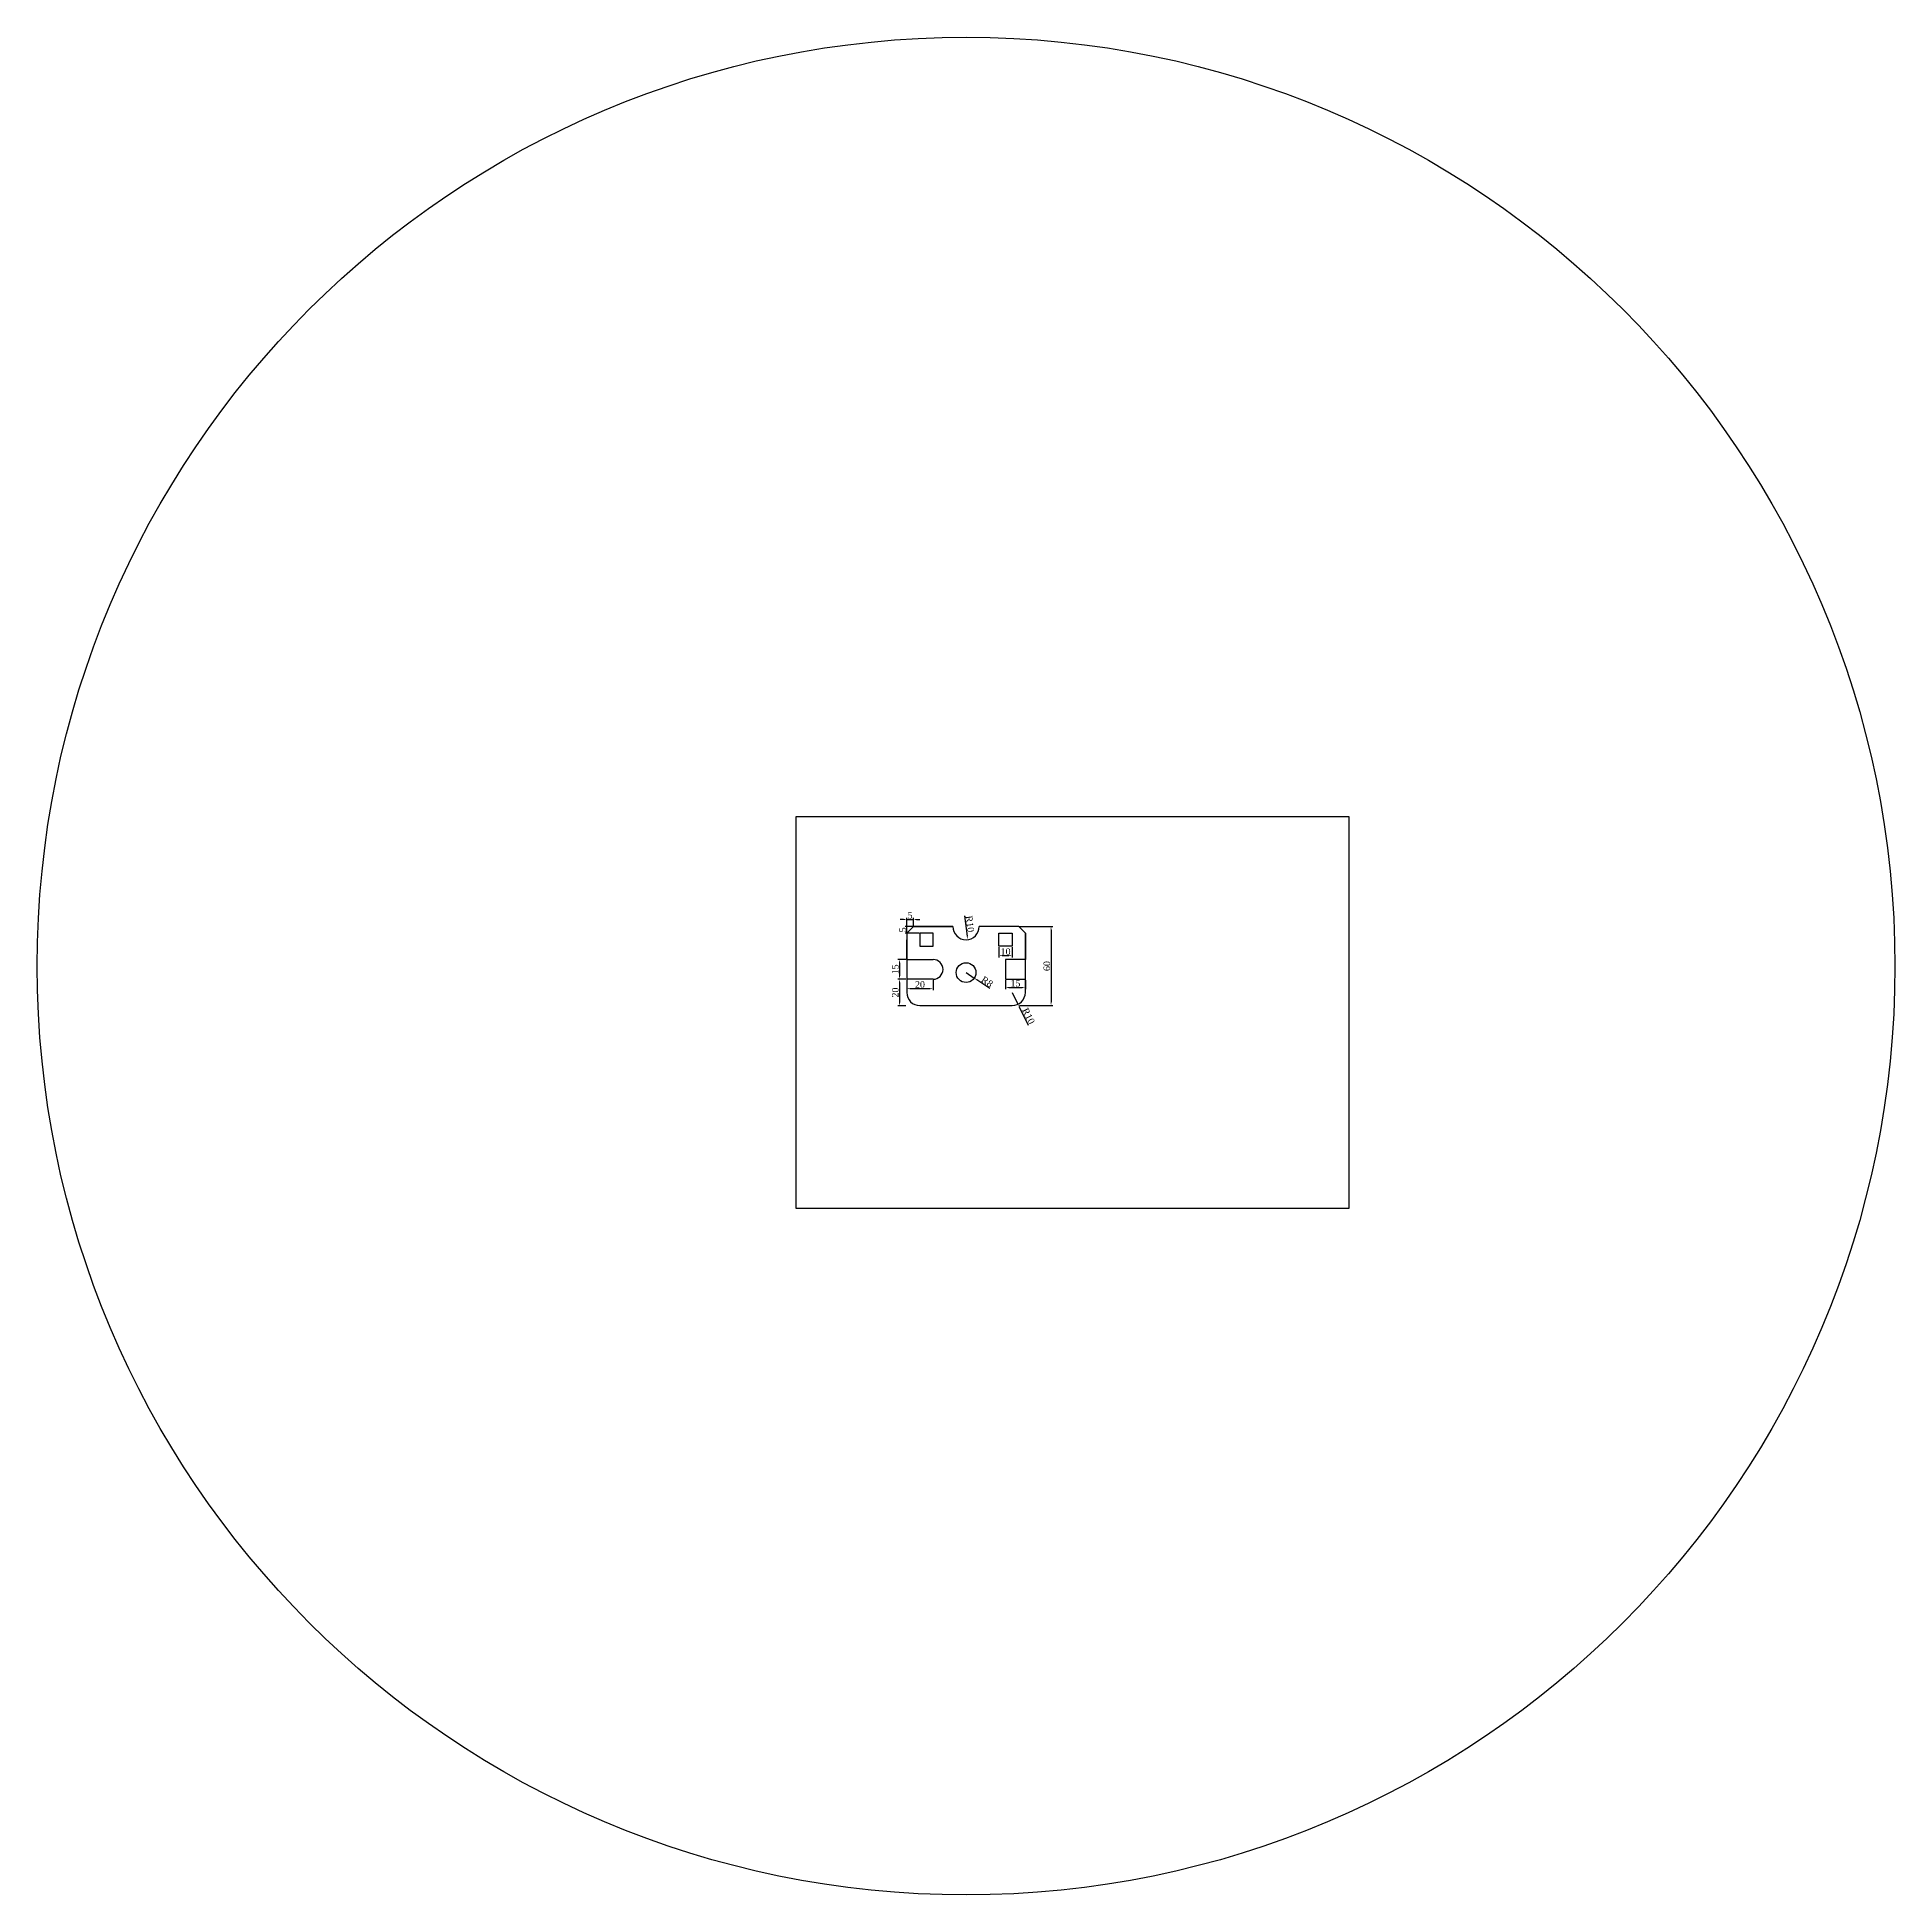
# Model space of a CAD drawing. Header units: millimetres. Extents: x -576 to 834, y -521 to 889.
import ezdxf

# ---------------------------------------------------------------- set-up
doc = ezdxf.new("R2010")
doc.units = ezdxf.units.MM
doc.styles.get("Standard").update_dxf_attribs({"font": 'times.ttf', "height": 5})
doc.dimstyles.new('ISO-25', dxfattribs={"dimtxt": 5, "dimasz": 2.5, "dimexe": 1.25, "dimexo": 0.625, "dimtad": 1, "dimdec": 0, "dimtxsty": 'Standard', "dimcen": 2.5, "dimadec": 0, "dimazin": 0, "dimtfac": 1, "dimtdec": 0, "dimtmove": 0, "dimatfit": 3, "dimfxl": 1, "dimarcsym": 0})

# ---------------------------------------------------------------- blocks, each defined once
blk = doc.blocks.new('*D3')
at = {"color": 0, "lineweight": -2, "transparency": 16777216}
for p, q in [((169.9, 213.7), (195.1, 213.7)), ((193.8, 211.2), (193.8, 156.2)), ((169.9, 153.7), (195.1, 153.7))]:
    blk.add_line(p, q, dxfattribs=at)
at = {"color": 0, "transparency": 16777216}
for points in [[(193.4, 211.2), (194.2, 211.2), (193.8, 213.7)], [(193.4, 156.2), (194.2, 156.2), (193.8, 153.7)]]:
    blk.add_solid(points, dxfattribs=at)
at = {"layer": 'Defpoints', "color": 0, "transparency": 16777216}
for p in [(169.3, 213.7), (169.3, 153.7), (193.8, 153.7)]:
    blk.add_point(p, dxfattribs=at)
at = {"color": 0, "transparency": 16777216, "insert": (190.6, 183.7), "char_height": 5, "attachment_point": 5, "rotation": 90}
blk.add_mtext('60', dxfattribs=at)
blk = doc.blocks.new('*D4')
at = {"color": 0, "lineweight": -2, "transparency": 16777216}
for p, q in [((83.6, 188.7), (77.5, 188.7)), ((78.7, 186.2), (78.7, 176.2)), ((83.6, 173.7), (77.5, 173.7))]:
    blk.add_line(p, q, dxfattribs=at)
at = {"color": 0, "transparency": 16777216}
for points in [[(78.3, 186.2), (79.2, 186.2), (78.7, 188.7)], [(78.3, 176.2), (79.2, 176.2), (78.7, 173.7)]]:
    blk.add_solid(points, dxfattribs=at)
at = {"layer": 'Defpoints', "color": 0, "transparency": 16777216}
for p in [(84.3, 188.7), (78.7, 173.7), (84.3, 173.7)]:
    blk.add_point(p, dxfattribs=at)
at = {"color": 0, "transparency": 16777216, "insert": (75.6, 181.2), "char_height": 5, "attachment_point": 5, "rotation": 90}
blk.add_mtext('15', dxfattribs=at)
blk = doc.blocks.new('*D5')
at = {"color": 0, "lineweight": -2, "transparency": 16777216}
for p, q in [((84.3, 173.1), (84.3, 165.3)), ((104.3, 173.1), (104.3, 165.3)), ((101.8, 166.5), (86.8, 166.5))]:
    blk.add_line(p, q, dxfattribs=at)
at = {"color": 0, "transparency": 16777216}
for points in [[(86.8, 166.9), (86.8, 166.1), (84.3, 166.5)], [(101.8, 166.9), (101.8, 166.1), (104.3, 166.5)]]:
    blk.add_solid(points, dxfattribs=at)
at = {"layer": 'Defpoints', "color": 0, "transparency": 16777216}
for p in [(84.3, 173.7), (104.3, 173.7), (84.3, 166.5)]:
    blk.add_point(p, dxfattribs=at)
at = {"color": 0, "transparency": 16777216, "insert": (94.3, 169.7), "char_height": 5, "attachment_point": 5}
blk.add_mtext('20', dxfattribs=at)
blk = doc.blocks.new('*D6')
at = {"color": 0, "lineweight": -2, "transparency": 16777216}
for p, q in [((83.6, 173.7), (77.5, 173.7)), ((78.7, 171.2), (78.7, 156)), ((83.6, 153.5), (77.5, 153.5))]:
    blk.add_line(p, q, dxfattribs=at)
at = {"color": 0, "transparency": 16777216}
for points in [[(78.3, 171.2), (79.2, 171.2), (78.7, 173.7)], [(78.3, 156), (79.2, 156), (78.7, 153.5)]]:
    blk.add_solid(points, dxfattribs=at)
at = {"layer": 'Defpoints', "color": 0, "transparency": 16777216}
for p in [(84.3, 173.7), (78.7, 153.5), (84.3, 153.5)]:
    blk.add_point(p, dxfattribs=at)
at = {"color": 0, "transparency": 16777216, "insert": (75.6, 163.6), "char_height": 5, "attachment_point": 5, "rotation": 90}
blk.add_mtext('20', dxfattribs=at)
blk = doc.blocks.new('*D7')
at = {"color": 0, "lineweight": -2, "transparency": 16777216}
for p, q in [((129.3, 178.7), (135.5, 174.6)), ((147.4, 166.6), (137.6, 173.2))]:
    blk.add_line(p, q, dxfattribs=at)
at = {"color": 0, "transparency": 16777216}
blk.add_solid([(137.8, 173.5), (137.3, 172.8), (135.5, 174.6)], dxfattribs=at)
at = {"layer": 'Defpoints', "color": 0, "transparency": 16777216}
for p in [(129.3, 178.7), (135.5, 174.6)]:
    blk.add_point(p, dxfattribs=at)
at = {"color": 0, "transparency": 16777216, "insert": (145.3, 171.8), "char_height": 5, "attachment_point": 5, "rotation": 326.0503}
blk.add_mtext('R8', dxfattribs=at)
blk = doc.blocks.new('*D8')
at = {"color": 0, "lineweight": -2, "transparency": 16777216}
for p, q in [((154.3, 198.1), (154.3, 190.3)), ((164.3, 198.1), (164.3, 190.3)), ((156.8, 191.6), (161.8, 191.6))]:
    blk.add_line(p, q, dxfattribs=at)
at = {"color": 0, "transparency": 16777216}
for points in [[(156.8, 192), (156.8, 191.2), (154.3, 191.6)], [(161.8, 192), (161.8, 191.2), (164.3, 191.6)]]:
    blk.add_solid(points, dxfattribs=at)
at = {"layer": 'Defpoints', "color": 0, "transparency": 16777216}
for p in [(154.3, 198.7), (164.3, 198.7), (164.3, 191.6)]:
    blk.add_point(p, dxfattribs=at)
at = {"color": 0, "transparency": 16777216, "insert": (159.3, 194.7), "char_height": 5, "attachment_point": 5}
blk.add_mtext('10', dxfattribs=at)
blk = doc.blocks.new('*D9')
at = {"color": 0, "lineweight": -2, "transparency": 16777216}
for p, q in [((159.3, 173.1), (159.3, 166.2)), ((174.3, 173.1), (174.3, 166.2)), ((161.8, 167.4), (171.8, 167.4))]:
    blk.add_line(p, q, dxfattribs=at)
at = {"color": 0, "transparency": 16777216}
for points in [[(161.8, 167.9), (161.8, 167), (159.3, 167.4)], [(171.8, 167.9), (171.8, 167), (174.3, 167.4)]]:
    blk.add_solid(points, dxfattribs=at)
at = {"layer": 'Defpoints', "color": 0, "transparency": 16777216}
for p in [(159.3, 173.7), (174.3, 173.7), (174.3, 167.4)]:
    blk.add_point(p, dxfattribs=at)
at = {"color": 0, "transparency": 16777216, "insert": (166.8, 170.6), "char_height": 5, "attachment_point": 5}
blk.add_mtext('15', dxfattribs=at)
blk = doc.blocks.new('*D10')
at = {"color": 0, "lineweight": -2, "transparency": 16777216}
for p, q in [((93.6, 213.7), (83.1, 213.7)), ((84.4, 216.2), (84.4, 218.7)), ((84.4, 208.7), (84.4, 213.7)), ((93.6, 208.7), (83.1, 208.7)), ((84.4, 206.2), (84.4, 203.7))]:
    blk.add_line(p, q, dxfattribs=at)
at = {"color": 0, "transparency": 16777216}
for points in [[(84, 216.2), (84.8, 216.2), (84.4, 213.7)], [(84, 206.2), (84.8, 206.2), (84.4, 208.7)]]:
    blk.add_solid(points, dxfattribs=at)
at = {"layer": 'Defpoints', "color": 0, "transparency": 16777216}
for p in [(84.4, 213.7), (94.3, 213.7), (94.3, 208.7)]:
    blk.add_point(p, dxfattribs=at)
at = {"color": 0, "transparency": 16777216, "insert": (81.2, 211.2), "char_height": 5, "attachment_point": 5, "rotation": 90}
blk.add_mtext('5', dxfattribs=at)
blk = doc.blocks.new('*D11')
at = {"color": 0, "lineweight": -2, "transparency": 16777216}
for p, q in [((81.9, 219.1), (79.4, 219.1)), ((84.4, 209.5), (84.4, 220.3)), ((84.4, 219.1), (89.3, 219.1)), ((89.3, 214.4), (89.3, 220.3)), ((91.8, 219.1), (94.3, 219.1))]:
    blk.add_line(p, q, dxfattribs=at)
at = {"color": 0, "transparency": 16777216}
for points in [[(81.9, 219.5), (81.9, 218.6), (84.4, 219.1)], [(91.8, 219.5), (91.8, 218.6), (89.3, 219.1)]]:
    blk.add_solid(points, dxfattribs=at)
at = {"layer": 'Defpoints', "color": 0, "transparency": 16777216}
for p in [(89.3, 219.1), (89.3, 213.7), (84.4, 208.9)]:
    blk.add_point(p, dxfattribs=at)
at = {"color": 0, "transparency": 16777216, "insert": (86.8, 222.2), "char_height": 5, "attachment_point": 5}
blk.add_mtext('5', dxfattribs=at)
blk = doc.blocks.new('*D12')
at = {"color": 0, "lineweight": -2, "transparency": 16777216}
blk.add_line((128.2, 221.8), (130.2, 206.3), dxfattribs=at)
at = {"color": 0, "transparency": 16777216}
blk.add_solid([(130.6, 206.4), (129.8, 206.3), (130.5, 203.8)], dxfattribs=at)
at = {"layer": 'Defpoints', "color": 0, "transparency": 16777216}
for p in [(129.3, 213.7), (130.5, 203.8)]:
    blk.add_point(p, dxfattribs=at)
at = {"color": 0, "transparency": 16777216, "insert": (132.2, 215.7), "char_height": 5, "attachment_point": 5, "rotation": 277.4316}
blk.add_mtext('R10', dxfattribs=at)
blk = doc.blocks.new('*D13')
at = {"color": 0, "lineweight": -2, "transparency": 16777216}
for p, q in [((164.3, 163.7), (168.7, 154.8)), ((176.8, 138.5), (169.8, 152.6))]:
    blk.add_line(p, q, dxfattribs=at)
at = {"color": 0, "transparency": 16777216}
blk.add_solid([(170.2, 152.7), (169.5, 152.4), (168.7, 154.8)], dxfattribs=at)
at = {"layer": 'Defpoints', "color": 0, "transparency": 16777216}
for p in [(164.3, 163.7), (168.7, 154.8)]:
    blk.add_point(p, dxfattribs=at)
at = {"color": 0, "transparency": 16777216, "insert": (176.7, 145.8), "char_height": 5, "attachment_point": 5, "rotation": 296.4631}
blk.add_mtext('R10', dxfattribs=at)

msp = doc.modelspace()

# ---------------------------------------------------------------- linework, layer by layer
for p, q in [((84.3, 208.7), (89.3, 213.7)), ((89.3, 213.7), (119.3, 213.7)), ((119.3, 213.7), (89.3, 213.7)), ((169.3, 213.7), (139.3, 213.7)), ((169.3, 213.7), (174.3, 208.7)), ((84.3, 208.7), (84.3, 163.7)), ((84.3, 208.7), (84.3, 188.7)), ((84.3, 188.7), (84.3, 203.7)), ((174.3, 163.7), (174.3, 208.7)), ((174.3, 208.7), (174.3, 188.7)), ((84.3, 188.7), (104.3, 188.7)), ((174.3, 188.7), (159.3, 188.7)), ((159.3, 188.7), (159.3, 173.7)), ((104.3, 173.7), (84.3, 173.7)), ((159.3, 173.7), (174.3, 173.7)), ((94.3, 153.7), (164.3, 153.7))]:
    msp.add_line(p, q)
for points in [[(0, 0), (420, 0), (420, 297), (0, 297)], [(94.3, 203.7), (94.3, 198.7), (99.3, 198.7), (104.3, 198.7), (104.3, 208.7), (94.3, 208.7)], [(164.3, 203.7), (164.3, 198.7), (159.3, 198.7), (154.3, 198.7), (154.3, 208.7), (164.3, 208.7)]]:
    msp.add_lwpolyline(points, close=True)
for centre, radius in [((129.3, 183.7), 705), ((129.3, 178.7), 7.5)]:
    msp.add_circle(centre, radius)
for centre, radius, start, end in [((129.3, 213.7), 10, 180, 0), ((104.3, 181.2), 7.5, 270, 90), ((94.3, 163.7), 10, 180, 270), ((164.3, 163.7), 10, 270, 0)]:
    msp.add_arc(centre, radius, start, end)

# ---------------------------------------------------------------- dimensions: what is measured, and where the dimension line sits
for base, p1, p2, picture, middle in [((84.4, 213.7), (94.3, 208.7), (94.3, 213.7), '*D10', (81.2, 211.2)), ((193.8, 153.7), (169.3, 213.7), (169.3, 153.7), '*D3', (190.6, 183.7)), ((78.7, 173.7), (84.3, 188.7), (84.3, 173.7), '*D4', (75.6, 181.2)), ((78.7, 153.5), (84.3, 173.7), (84.3, 153.5), '*D6', (75.6, 163.6))]:
    dim = msp.add_linear_dim(base=base, p1=p1, p2=p2, angle=90, dimstyle='ISO-25')
    dim.commit()
    dim.dimension.update_dxf_attribs({"geometry": picture, "text_midpoint": middle})
for base, p1, p2, picture, middle in [((89.3, 219.1), (84.4, 208.9), (89.3, 213.7), '*D11', (86.8, 222.2)), ((164.3, 191.6), (154.3, 198.7), (164.3, 198.7), '*D8', (159.3, 194.7)), ((84.3, 166.5), (104.3, 173.7), (84.3, 173.7), '*D5', (94.3, 169.7)), ((174.3, 167.4), (159.3, 173.7), (174.3, 173.7), '*D9', (166.8, 170.6))]:
    dim = msp.add_linear_dim(base=base, p1=p1, p2=p2, dimstyle='ISO-25')
    dim.commit()
    dim.dimension.update_dxf_attribs({"geometry": picture, "text_midpoint": middle})
dim = msp.add_radius_dim(center=(129.3, 213.7), mpoint=(130.5, 203.8), dimstyle='ISO-25')
dim.commit()
dim.dimension.update_dxf_attribs({"geometry": '*D12', "text_midpoint": (129.1, 215.3), "dimtype": 164})
for center, mpoint, picture, middle in [((129.2565, 178.746), (135.478, 174.5575), '*D7', (145.2581, 171.7925)), ((164.3, 163.7), (168.7, 154.8), '*D13', (176.7, 145.8))]:
    dim = msp.add_radius_dim(center=center, mpoint=mpoint, dimstyle='ISO-25')
    dim.commit()
    dim.dimension.update_dxf_attribs({"geometry": picture, "text_midpoint": middle})

doc.saveas('drawing.dxf')
